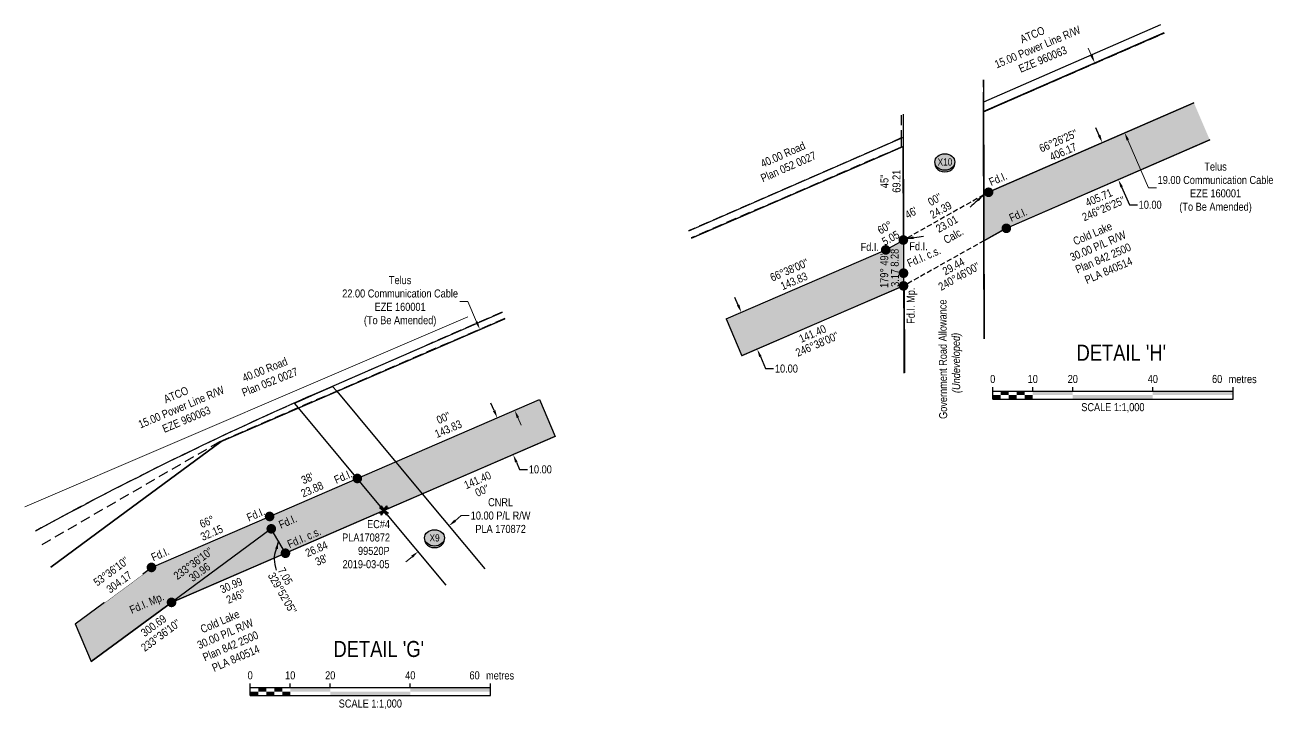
# Model space of a CAD drawing. Extents: x 506429 to 517084, y 6049655 to 6059669.
# Drawn here: x 506429 to 507986, y 6056003 to 6056856 of the extents above; entities that cross this region are included whole.
import ezdxf
from ezdxf.enums import TextEntityAlignment as Align

# ---------------------------------------------------------------- set-up
doc = ezdxf.new("R2010")
doc.units = 0
doc.header["$LTSCALE"] = 5
doc.header["$PDSIZE"] = 0.5
for name, pattern in [('foc-ACCESSROAD', [3.75, 2.5, -1.25]), ('foc-FLOWLINE', [3.75, 2.5, -1.25]), ('foc-TRAV', [1.875, 1.25, -0.625])]:
    doc.linetypes.add(name, pattern=pattern)
doc.layers.get('Defpoints').update_dxf_attribs({"color": 9})
for name, color, linetype, lineweight in [('C-EZE-T', 13, 'Continuous', 9), ('F-RW-T', 190, 'Continuous', 9), ('T-TEXT', 48, 'Continuous', 18)]:
    doc.layers.add(name, color=color, linetype=linetype, lineweight=lineweight)
for name, color, linetype in [('C-RW', 13, 'Continuous'), ('DETAIL-T', 7, 'Continuous'), ('F-AR', 190, 'foc-ACCESSROAD'), ('F-EZE', 190, 'foc-FLOWLINE'), ('F-RW', 190, 'Continuous'), ('L-BD', 7, 'Continuous'), ('L-BD1', 253, 'Continuous'), ('L-MON', 1, 'Continuous'), ('L-ROAD-T', 7, 'Continuous'), ('L-SEC', 7, 'Continuous'), ('L-TITLEDB', 4, 'Continuous'), ('L-TITLEDB-T', 4, 'Continuous'), ('L-TRAV', 7, 'foc-TRAV'), ('P-CROSSINGS', 250, 'Continuous'), ('P-PROPOSED', 10, 'Continuous'), ('P-PROPOSED-H', 21, 'Continuous'), ('P-TRAV', 4, 'foc-TRAV'), ('P-TXT', 4, 'Continuous')]:
    doc.layers.add(name, color=color, linetype=linetype)
doc.styles.add('80', font='ARIALN.TTF', dxfattribs={"height": 10})
doc.styles.add('80CG', font='ARIALN.TTF', dxfattribs={"height": 10})
doc.styles.add('80L', font='ARIALN.TTF', dxfattribs={"height": 10})
doc.styles.add('80LS', font='ARIALNI.TTF', dxfattribs={"height": 10})
doc.styles.add('Crossing', font='ARIALN.TTF', dxfattribs={"height": 10})
doc.dimstyles.new('Compass 5 000', dxfattribs={"dimscale": 5, "dimtxt": 9, "dimasz": 2, "dimexe": 0.2, "dimexo": 0.0625, "dimgap": 0.5, "dimtad": 0, "dimtih": 1, "dimtoh": 1, "dimzin": 0, "dimdsep": 46, "dimtxsty": '80CG', "dimcen": 0.1, "dimse1": 1, "dimse2": 1, "dimclrd": 256, "dimclrt": 256, "dimaunit": 1, "dimadec": 4, "dimazin": 0, "dimtfac": 0.06, "dimtofl": 0, "dimtmove": 0, "dimatfit": 1, "dimfxl": 0.2, "dimtolj": 1, "dimtzin": 0, "dimlwd": -1, "dimarcsym": 0})

# ---------------------------------------------------------------- blocks, each defined once
blk = doc.blocks.new('*D1090')
at = {"layer": 'C-EZE-T', "transparency": 16777216}
for p, q in [((506981.4, 6056510.9), (506971.4, 6056510.9)), ((506992.4, 6056485.3), (506981.4, 6056510.9)), ((507044, 6056365.9), (507048, 6056356.7))]:
    blk.add_line(p, q, dxfattribs=at)
for points in [[(506994, 6056485.9), (506990.9, 6056484.6), (506996.4, 6056476.1)], [(507045.5, 6056366.5), (507042.5, 6056365.2), (507040, 6056375)]]:
    blk.add_solid(points, dxfattribs=at)
at = {"layer": 'Defpoints', "color": 0, "transparency": 16777216}
for p in [(507337.8, 6056623.5), (507381.4, 6056522.5), (506996.4, 6056476.1)]:
    blk.add_point(p, dxfattribs=at)
at = {"layer": 'C-EZE-T', "transparency": 16777216, "insert": (506897, 6056510.9), "char_height": 10, "attachment_point": 5, "style": '80CG'}
blk.add_mtext('\\A1;Telus\\P22.00 Communication Cable\\PEZE 160001\\P(To Be Amended)', dxfattribs=at)
blk = doc.blocks.new('fdia')
at = {"color": 255, "const_width": 1}
blk.add_lwpolyline([(-0.5, 0, 1), (0.5, 0, 1)], format="xyb", close=True, dxfattribs=at)
blk = doc.blocks.new('Fdiaa')
blk.add_blockref('fdia', (0, 0))
blk = doc.blocks.new('fdib')
at = {"color": 1, "const_width": 1.6}
blk.add_lwpolyline([(-0.4, 0, 1), (0.4, 0, 1)], format="xyb", close=True, dxfattribs=at)
at = {"color": 1}
blk.add_circle((0, 0), 0.8, dxfattribs=at)
blk = doc.blocks.new('Fdibb')
blk.add_blockref('fdib', (0, 0))
blk = doc.blocks.new('fdicc')
for name in ['Fdibb', 'Fdiaa']:
    blk.add_blockref(name, (0, 0))
blk = doc.blocks.new('FDI')
blk.add_blockref('fdicc', (0, 0))
blk = doc.blocks.new('TEMP')
h = blk.add_hatch(color=255)
h.dxf.hatch_style = 1
h.paths.add_polyline_path([(0, 0.25), (-0.67, 1.15), (-0.67, 0.67), (-1.15, 0.67), (-0.25, 0), (-1.15, -0.67), (-0.67, -0.67), (-0.67, -1.15), (0, -0.25), (0.67, -1.15), (0.67, -0.67), (1.15, -0.67), (0.25, 0), (1.15, 0.67), (0.67, 0.67), (0.67, 1.15)])
h.paths.add_polyline_path([(0.57, 0.85), (0.57, 0.57), (0.85, 0.57), (0.08, 0), (0.85, -0.57), (0.57, -0.57), (0.57, -0.85), (0, -0.08), (-0.57, -0.85), (-0.57, -0.57), (-0.85, -0.57), (-0.08, 0), (-0.85, 0.57), (-0.57, 0.57), (-0.57, 0.85), (0, 0.08)], flags=16)
h = blk.add_hatch(color=1)
h.dxf.hatch_style = 1
h.paths.add_polyline_path([(0, 0.08), (-0.57, 0.85), (-0.57, 0.57), (-0.85, 0.57), (-0.08, 0), (-0.85, -0.57), (-0.57, -0.57), (-0.57, -0.85), (0, -0.08), (0.57, -0.85), (0.57, -0.57), (0.85, -0.57), (0.08, 0), (0.85, 0.57), (0.57, 0.57), (0.57, 0.85)])
at = {"color": 1}
for p, q in [((-0.08, 0), (0.08, 0)), ((0, 0.08), (0, -0.08))]:
    blk.add_line(p, q, dxfattribs=at)
at = {"color": 255, "flags": 128}
blk.add_lwpolyline([(-0.25, 0), (-1.15, 0.67), (-0.67, 0.67), (-0.67, 1.15), (0, 0.25), (0.67, 1.15), (0.67, 0.67), (1.15, 0.67), (0.25, 0), (1.15, -0.67), (0.67, -0.67), (0.67, -1.15), (0, -0.25), (-0.67, -1.15), (-0.67, -0.67), (-1.15, -0.67)], close=True, dxfattribs=at)
at = {"color": 1, "flags": 128}
blk.add_lwpolyline([(-0.08, 0), (-0.85, 0.57), (-0.57, 0.57), (-0.57, 0.85), (0, 0.08), (0.57, 0.85), (0.57, 0.57), (0.85, 0.57), (0.08, 0), (0.85, -0.57), (0.57, -0.57), (0.57, -0.85), (0, -0.08), (-0.57, -0.85), (-0.57, -0.57), (-0.85, -0.57)], close=True, dxfattribs=at)
blk = doc.blocks.new('*D1091')
at = {"layer": 'Defpoints', "color": 0, "transparency": 16777216}
for p in [(506957.9, 6056230.9), (506979.5, 6056204.9), (506941.2, 6056172.9)]:
    blk.add_point(p, dxfattribs=at)
at = {"layer": 'F-RW-T', "transparency": 16777216}
for p, q in [((506965.6, 6056237.3), (506973.3, 6056243.7)), ((506973.3, 6056243.7), (506983.3, 6056243.7)), ((506911.9, 6056192.5), (506904.2, 6056186.1))]:
    blk.add_line(p, q, dxfattribs=at)
for points in [[(506964.5, 6056238.6), (506966.7, 6056236), (506957.9, 6056230.9)], [(506910.8, 6056193.8), (506912.9, 6056191.2), (506919.5, 6056198.9)]]:
    blk.add_solid(points, dxfattribs=at)
at = {"layer": 'F-RW-T', "transparency": 16777216, "insert": (507022.4, 6056243.7), "char_height": 10, "attachment_point": 5, "style": '80CG'}
blk.add_mtext('\\A1;CNRL\\P10.00 P/L R/W\\PPLA 170872', dxfattribs=at)
blk = doc.blocks.new('*U1061')
at = {"color": 0}
for p, q in [((-150, 0), (-150, 15)), ((-150, 10), (150.2, 10)), ((-150, 0), (150.2, 0)), ((-100, 10), (-100, 15)), ((-50, 10), (-50, 15)), ((50, 10), (50, 15)), ((150.2, 0), (150.2, 15))]:
    blk.add_line(p, q, dxfattribs=at)
for points in [[(-150, 5), (-140, 5), (-150, 0), (-140, 0)], [(-140, 10), (-130, 10), (-140, 5), (-130, 5)], [(-130, 5), (-120, 5), (-130, 0), (-120, 0)], [(-120, 10), (-110, 10), (-120, 5), (-110, 5)], [(-110, 5), (-100, 5), (-110, 0), (-100, 0)], [(-100, 10), (-50, 10), (-100, 5), (-50, 5)], [(-50, 5), (50, 5), (-50, 0), (50, 0)], [(50, 10), (150.2, 10), (50, 5), (150.2, 5)]]:
    blk.add_solid(points, dxfattribs=at)
at = {"color": 0, "style": '80'}
blk.add_text('metres', height=10, dxfattribs=at).set_placement((162.2, 20), align=Align.CENTER)
at = {"color": 0, "char_height": 10, "style": '80'}
for s, insert, attachment_point in [('0', (-150, 30.2), 2), ('10', (-100, 30.2), 2), ('20', (-50, 30.2), 2), ('40', (50, 30.2), 2), ('60', (136.7, 30.2), 3), ('SCALE 1:1,000', (0.1, -5), 2)]:
    blk.add_mtext(s, dxfattribs=dict(at, insert=insert, attachment_point=attachment_point))
blk = doc.blocks.new('*D1092')
at = {"layer": 'C-EZE-T', "transparency": 16777216}
for p, q in [((507759.9, 6056817.6), (507755.9, 6056826.8)), ((507805.2, 6056712.1), (507830.8, 6056652.4)), ((507830.8, 6056652.4), (507840.8, 6056652.4))]:
    blk.add_line(p, q, dxfattribs=at)
for points in [[(507761.4, 6056818.2), (507758.4, 6056816.9), (507763.8, 6056808.4)], [(507806.7, 6056712.7), (507803.6, 6056711.4), (507801.2, 6056721.2)]]:
    blk.add_solid(points, dxfattribs=at)
at = {"layer": 'Defpoints', "color": 0, "transparency": 16777216}
for p in [(507807.6, 6056827.2), (507763.8, 6056808.4), (507845, 6056740)]:
    blk.add_point(p, dxfattribs=at)
at = {"layer": 'C-EZE-T', "transparency": 16777216, "insert": (507914.7, 6056652.4), "char_height": 10, "attachment_point": 5, "style": '80CG'}
blk.add_mtext('\\A1;Telus\\P19.00 Communication Cable\\PEZE 160001\\P(To Be Amended)', dxfattribs=at)
blk = doc.blocks.new('xing2')
h = blk.add_hatch(color=50)
h.dxf.hatch_style = 1
edge = h.paths.add_edge_path()
edge.add_ellipse((0, 0), major_axis=(-12.5, 0), ratio=0.816297, start_angle=0, end_angle=360)
h = blk.add_hatch(color=250)
h.dxf.hatch_style = 1
edge = h.paths.add_edge_path()
edge.add_ellipse((0, -2), major_axis=(-12.5, 0), ratio=0.816297, start_angle=0, end_angle=180)
edge.add_line((12.5, -2), (12.5, 0))
edge.add_ellipse((0, 0), major_axis=(-12.5, 0), ratio=0.816297, start_angle=0, end_angle=180, ccw=False)
edge.add_line((-12.5, 0), (-12.5, -2))
at = {"color": 250}
blk.add_ellipse((0, 0), major_axis=(-12.5, 0), ratio=0.816297, dxfattribs=at)
blk.add_ellipse((0, -2), major_axis=(-12.5, 0), ratio=0.816297, start_param=0, end_param=3.141593, dxfattribs=at)
at = {"color": 250, "style": 'Crossing'}
blk.add_attdef('CROSSING', text='', height=9, dxfattribs=at).set_placement((0.1, 0), align=Align.MIDDLE_CENTER)
at = {"color": 250, "style": 'Crossing', "flags": 1}
for tag, p in [('OWNER', (0.1, -12.5)), ('DESCRIPTION', (0.1, -25.8)), ('LOCATION', (0.1, -39.3)), ('DWG_REF', (0.1, -52.8))]:
    blk.add_attdef(tag, text='', height=9, dxfattribs=at).set_placement(p, align=Align.MIDDLE_CENTER)
blk = doc.blocks.new('*D1208')
at = {"layer": 'Defpoints', "color": 0, "transparency": 16777216}
for p in [(507825.6, 6056731.6), (507845.6, 6056685.5), (507793.4, 6056662.7)]:
    blk.add_point(p, dxfattribs=at)
at = {"layer": 'P-TXT', "transparency": 16777216}
for p, q in [((507769.3, 6056717.9), (507765.3, 6056727.1)), ((507797.4, 6056653.6), (507807.1, 6056631.3)), ((507807.1, 6056631.3), (507817.1, 6056631.3))]:
    blk.add_line(p, q, dxfattribs=at)
for points in [[(507770.9, 6056718.6), (507767.8, 6056717.3), (507773.3, 6056708.8)], [(507798.9, 6056654.2), (507795.9, 6056652.9), (507793.4, 6056662.7)]]:
    blk.add_solid(points, dxfattribs=at)
at = {"layer": 'P-TXT', "transparency": 16777216, "insert": (507833.1, 6056631.3), "char_height": 10, "attachment_point": 5, "style": '80CG'}
blk.add_mtext('\\A1;10.00', dxfattribs=at)
blk = doc.blocks.new('*D1209')
at = {"layer": 'Defpoints', "color": 0, "transparency": 16777216}
for p in [(507331.5, 6056500.9), (507342.6, 6056451.3), (507351.3, 6056455)]:
    blk.add_point(p, dxfattribs=at)
at = {"layer": 'P-TXT', "transparency": 16777216}
for p, q in [((507318.8, 6056506.3), (507314.9, 6056515.5)), ((507346.6, 6056442.1), (507353.1, 6056427)), ((507353.1, 6056427), (507363.1, 6056427))]:
    blk.add_line(p, q, dxfattribs=at)
for points in [[(507320.4, 6056507), (507317.3, 6056505.7), (507322.8, 6056497.1)], [(507348.1, 6056442.7), (507345.1, 6056441.4), (507342.6, 6056451.3)]]:
    blk.add_solid(points, dxfattribs=at)
at = {"layer": 'P-TXT', "transparency": 16777216, "insert": (507379.1, 6056427), "char_height": 10, "attachment_point": 5, "style": '80CG'}
blk.add_mtext('\\A1;10.00', dxfattribs=at)
blk = doc.blocks.new('*D1210')
at = {"layer": 'Defpoints', "color": 0, "transparency": 16777216}
for p in [(507025.4, 6056368.6), (507038.1, 6056319.6), (507045.2, 6056322.7)]:
    blk.add_point(p, dxfattribs=at)
at = {"layer": 'P-TXT', "transparency": 16777216}
for p, q in [((507014.3, 6056374.7), (507010.3, 6056383.9)), ((507042.1, 6056310.5), (507046, 6056301.3)), ((507046, 6056301.3), (507056, 6056301.3))]:
    blk.add_line(p, q, dxfattribs=at)
for points in [[(507015.8, 6056375.4), (507012.8, 6056374), (507018.3, 6056365.5)], [(507043.6, 6056311.1), (507040.5, 6056309.8), (507038.1, 6056319.6)]]:
    blk.add_solid(points, dxfattribs=at)
at = {"layer": 'P-TXT', "transparency": 16777216, "insert": (507072, 6056301.3), "char_height": 10, "attachment_point": 5, "style": '80CG'}
blk.add_mtext('\\A1;10.00', dxfattribs=at)

msp = doc.modelspace()

# ---------------------------------------------------------------- hatches: boundary and pattern name
at = {"layer": 'P-PROPOSED-H'}
h = msp.add_hatch(color=256, dxfattribs=at)
h.dxf.hatch_style = 1
h.paths.add_polyline_path([(507907.41, 6056712.451), (507887.621, 6056758.616), (507631.398, 6056646.893), (507625.456, 6056643.566), (507625.611, 6056586.324), (507653.607, 6056601.986)])
h = msp.add_hatch(color=256, dxfattribs=at)
h.dxf.hatch_style = 1
h.paths.add_polyline_path([(507525.276, 6056530.196), (507525.281, 6056546.028), (507525.081, 6056587.363), (507503.062, 6056575.049), (507303.801, 6056488.926), (507323.493, 6056442.986)])
h = msp.add_hatch(color=256, dxfattribs=at)
h.dxf.hatch_style = 1
h.paths.add_polyline_path([(507090.691, 6056342.37), (507070.999, 6056388.308), (506843.603, 6056290.025), (506734.127, 6056242.643), (506586.655, 6056179.1), (506491.365, 6056108.852), (506511.584, 6056061.685), (506611.718, 6056135.502), (506753.868, 6056196.796), (506876.867, 6056250.057)])

# ---------------------------------------------------------------- linework, layer by layer
at = {"layer": 'C-RW', "flags": 128}
for points in [[(507850.263, 6056845.767), (507625.145, 6056747.604), (507625.456, 6056643.566), (507631.398, 6056646.893), (507887.621, 6056758.616)], [(507907.41, 6056712.451), (507650.401, 6056600.382), (507625.611, 6056586.324), (507625.145, 6056747.399), (507850.337, 6056845.594)], [(507303.801, 6056488.926), (507503.062, 6056575.049), (507525.081, 6056587.363), (507525.123, 6056587.386), (507524.774, 6056703.977), (507464.621, 6056677.865), (507260.584, 6056589.745)], [(507260.584, 6056589.745), (507464.621, 6056677.865), (507524.774, 6056703.977), (507525.277, 6056535.783), (507525.276, 6056530.196), (507323.493, 6056442.986)], [(507027.755, 6056489.19), (506673.607, 6056336.239), (506537.632, 6056236.027), (506461.05, 6056179.573)], [(506461.05, 6056179.573), (506537.632, 6056236.027), (506673.607, 6056336.239), (507027.755, 6056489.19)], [(506491.365, 6056108.852), (506586.655, 6056179.1), (506734.127, 6056242.643), (506843.603, 6056290.025), (507070.999, 6056388.308)], [(506586.655, 6056179.1), (506734.127, 6056242.643), (506843.603, 6056290.025), (507070.999, 6056388.308)], [(507090.691, 6056342.37), (506753.868, 6056196.796), (506736.196, 6056227.241), (506611.718, 6056135.502), (506511.584, 6056061.685)], [(506491.365, 6056108.852), (506586.655, 6056179.1)]]:
    msp.add_lwpolyline(points, dxfattribs=at)
at = {"layer": 'F-AR'}
for points in [[(507522.394, 6056743.269), (507522.483, 6056714.597), (507256.753, 6056598.683)], [(507024.287, 6056497.279), (506789.386, 6056394.812), (506754.716, 6056379.504), (506720.181, 6056363.899), (506685.783, 6056347.996), (506651.522, 6056331.796), (506617.405, 6056315.298), (506583.429, 6056298.506), (506549.602, 6056281.425), (506515.921, 6056264.05), (506482.393, 6056246.381), (506449.021, 6056228.429), (506441.806, 6056224.466)]]:
    msp.add_lwpolyline(points, dxfattribs=at)
at = {"layer": 'F-EZE'}
for points in [[(507850.402, 6056845.443), (507625.145, 6056747.399), (507625.11, 6056759.119), (507625.026, 6056787.263)], [(507907.429, 6056712.407), (507653.609, 6056601.986), (507625.611, 6056586.324), (507625.145, 6056747.399), (507850.411, 6056845.421)], [(507522.394, 6056743.269), (507522.483, 6056714.597), (507522.517, 6056703.303), (507260.436, 6056590.091)], [(507027.614, 6056489.518), (506671.503, 6056335.687), (506449.248, 6056207.106)]]:
    msp.add_lwpolyline(points, dxfattribs=at)
at = {"layer": 'F-RW'}
for points in [[(507625.992, 6056464.275), (507625.611, 6056586.324), (507653.607, 6056601.986), (507907.429, 6056712.407)], [(507323.394, 6056443.218), (507526.125, 6056530.85), (507526.463, 6056421.61)], [(506954.628, 6056156.819), (506876.867, 6056250.057), (506770.04, 6056378.15), (506765.156, 6056383.998), (506773.897, 6056387.867), (506791.421, 6056395.59), (506812.77, 6056404.902), (506817.857, 6056398.804), (506924.676, 6056270.722), (507002.542, 6056177.358)], [(506511.586, 6056061.679), (506611.718, 6056135.502), (506754.608, 6056197.356), (507090.596, 6056342.59)]]:
    msp.add_lwpolyline(points, dxfattribs=at)
at = {"layer": 'F-RW-T', "flags": 128}
msp.add_lwpolyline([(506428.795, 6056254.818), (506981.427, 6056491.709)], dxfattribs=at)
at = {"layer": 'L-SEC'}
for p, q in [((507625.026, 6056787.263), (507625.992, 6056464.275)), ((507524.654, 6056744.238), (507525.62, 6056421.249))]:
    msp.add_line(p, q, dxfattribs=at)
at = {"layer": 'L-TITLEDB', "flags": 128}
for points in [[(507846.076, 6056855.533), (507625.11, 6056759.119)], [(507524.74, 6056715.355), (507256.81, 6056598.549)]]:
    msp.add_lwpolyline(points, dxfattribs=at)
msp.add_lwpolyline([(507024.323, 6056497.196), (506791.46, 6056395.678, 0.02225569), (506441.849, 6056224.366, 0.02225569)], format="xyb", dxfattribs=at)
at = {"layer": 'L-TRAV'}
msp.add_line((507625.611, 6056586.324), (507525.276, 6056530.196), dxfattribs=at)
at = {"layer": 'P-PROPOSED', "flags": 128}
for points in [[(507887.621, 6056758.616), (507631.398, 6056646.893), (507625.456, 6056643.566), (507625.611, 6056586.324), (507653.607, 6056601.986), (507907.41, 6056712.451)], [(507303.801, 6056488.926), (507503.062, 6056575.049), (507525.081, 6056587.363), (507525.281, 6056546.028), (507525.276, 6056530.196), (507323.493, 6056442.986)], [(506491.365, 6056108.852), (506586.655, 6056179.1), (506734.127, 6056242.643), (506843.603, 6056290.025), (507070.999, 6056388.308)], [(507090.691, 6056342.37), (506876.867, 6056250.057), (506753.868, 6056196.796), (506611.718, 6056135.502), (506511.584, 6056061.685)]]:
    msp.add_lwpolyline(points, dxfattribs=at)
at = {"layer": 'P-PROPOSED-H', "flags": 128}
for points in [[(507303.801, 6056488.926), (507323.493, 6056442.986)], [(507070.999, 6056388.308), (507090.691, 6056342.37)], [(506491.365, 6056108.852), (506511.584, 6056061.685)]]:
    msp.add_lwpolyline(points, dxfattribs=at)
at = {"layer": 'P-TRAV'}
msp.add_line((507625.456, 6056643.566), (507525.081, 6056587.363), dxfattribs=at)

# ---------------------------------------------------------------- block references
at = {"layer": 'DETAIL-T', "xscale": 0.9990104649161125, "yscale": 0.9990104649161125, "zscale": 0.9990104649161125}
for p in [(507786.451, 6056388.95), (506859.73, 6056019.37)]:
    msp.add_blockref('*U1061', p, dxfattribs=at)
at = {"layer": 'L-MON'}
for name, p, xscale, yscale, zscale in [('FDI', (507631.398, 6056646.893), 4.995052324580574, 4.995052324580574, 4.995052324580574), ('FDI', (507653.607, 6056601.986), 4.995052324580578, 4.995052324580578, 4.995052324580578), ('FDI', (507525.081, 6056587.363), 4.995052324580574, 4.995052324580574, 4.995052324580574), ('FDI', (507503.062, 6056575.049), 4.995052324580574, 4.995052324580574, 4.995052324580574), ('FDI', (507525.281, 6056546.028), 4.995052324580578, 4.995052324580578, 4.995052324580578), ('FDI', (507525.276, 6056530.196), 4.995052324580578, 4.995052324580578, 4.995052324580578), ('FDI', (506843.603, 6056290.025), 4.995052324580574, 4.995052324580574, 4.995052324580574), ('TEMP', (506876.867, 6056250.057), 4.995052324580578, 4.995052324580578, 4.995052324580578), ('FDI', (506734.127, 6056242.643), 4.995052324580574, 4.995052324580574, 4.995052324580574), ('FDI', (506736.196, 6056227.241), 4.995052324580578, 4.995052324580578, 4.995052324580578), ('FDI', (506753.868, 6056196.796), 4.995052324580578, 4.995052324580578, 4.995052324580578), ('FDI', (506611.718, 6056135.502), 4.995052324580578, 4.995052324580578, 4.995052324580578)]:
    msp.add_blockref(name, p, dxfattribs=dict(at, xscale=xscale, yscale=yscale, zscale=zscale))
at = {"layer": 'P-CROSSINGS', "xscale": 0.9990104649161125, "yscale": 0.9990104649161125, "zscale": 0.9990104649161125}
for p, values in [((507576.849, 6056684.672), {'CROSSING': 'X10'}), ((506939.935, 6056215.948), {'CROSSING': 'X9'})]:
    msp.add_blockref('xing2', p, dxfattribs=at).add_auto_attribs(values)

# ---------------------------------------------------------------- texts
at = {"layer": 'DETAIL-T', "color": 3, "char_height": 19.9802, "width": 223.63651, "attachment_point": 5, "style": '80CG'}
for s, insert in [("DETAIL 'H'", (507797.1, 6056446.84)), ("DETAIL 'G'", (506870.379, 6056077.261))]:
    msp.add_mtext(s, dxfattribs=dict(at, insert=insert))
at = {"layer": 'F-RW-T', "char_height": 9.9901, "attachment_point": 5, "style": '80CG'}
for s, insert, rotation in [('\\A1;ATCO\\P15.00 Power Line R/W\\PEZE 960063', (507692.515, 6056828.029), 22.834019), ('\\A1;Cold Lake\\P30.00 P/L R/W\\PPlan 842 2500\\PPLA 840514', (507771.137, 6056572.345), 23.356311), ('\\A1;ATCO\\P15.00 Power Line R/W\\PEZE 960063', (506623.793, 6056379.027), 22.834019), ('\\A1;Cold Lake\\P30.00 P/L R/W\\PPlan 842 2500\\PPLA 840514', (506681.989, 6056088.657), 23.276164)]:
    msp.add_mtext(s, dxfattribs=dict(at, insert=insert, rotation=rotation))
at = {"layer": 'L-BD', "style": '80L'}
for s, rotation, p in [("45''", 90.1541, (507501.491, 6056660.668)), ('69.21', 90.1541, (507516.476, 6056660.708)), ('405.71', 23.5597, (507768.941, 6056640.309)), ("246%%D26'25''", 23.5597, (507774.93, 6056626.573)), ("49'", 90.2771, (507501.231, 6056562.849)), ('8.28', 90.2771, (507514.21, 6056565.274)), ('179°', 89.9819, (507501.108, 6056539.98)), ('3.17', 89.9819, (507514.611, 6056540.15)), ("240°46'00''", 29.2404, (507594.607, 6056542.08)), ('29.44', 29.2404, (507587.653, 6056554.502)), ("246°38'00''", 23.3663, (507417.364, 6056457.52)), ('141.40', 23.3663, (507411.717, 6056470.589)), ('141.40', 23.3663, (506993.583, 6056288.036)), ("00''", 23.3663, (506999.229, 6056274.967)), ('26.84', 23.4134, (506792.598, 6056202.2)), ("233°36'10''", 36.3899, (506638.847, 6056184.044)), ("38'", 23.4134, (506798.552, 6056188.449)), ('30.96', 36.3899, (506646.699, 6056173.161)), ('7.05', 300.1323, (506753.662, 6056168.22)), ('30.99', 23.3256, (506686.159, 6056156.783)), ("329°52'05''", 300.1323, (506750.074, 6056146.975)), ('246°', 23.3256, (506692.092, 6056143.022)), ('300.69', 36.3966, (506589.319, 6056106.526)), ("233°36'10''", 36.3966, (506598.211, 6056094.464))]:
    msp.add_text(s, height=9.9901, rotation=rotation, dxfattribs=at).set_placement(p, align=Align.MIDDLE)
at = {"layer": 'L-BD1', "style": '80L'}
for s, rotation, p in [("66°26'25''", 23.5591, (507718.387, 6056711.118)), ('406.17', 23.5591, (507724.377, 6056697.382)), ("00''", 29.2459, (507564.332, 6056637.965)), ("46'", 29.2156, (507534.681, 6056621.363)), ('24.39', 29.2459, (507571.653, 6056624.89)), ('60°', 29.2156, (507501.881, 6056603.004)), ('5.05', 29.2156, (507509.195, 6056589.925)), ("66°38'00''", 23.3744, (507382.627, 6056550.003)), ('143.83', 23.3744, (507388.572, 6056536.247)), ("00''", 23.3744, (506951.111, 6056365.605)), ('143.83', 23.3744, (506957.056, 6056351.85)), ('23.88', 23.4031, (506787.203, 6056276.5)), ("38'", 23.4031, (506781.251, 6056290.253)), ('66°', 23.3105, (506655.915, 6056236.138)), ('32.15', 23.3105, (506661.845, 6056222.376))]:
    msp.add_text(s, height=9.9901, rotation=rotation, dxfattribs=at).set_placement(p, align=Align.MIDDLE)
at = {"layer": 'L-BD1', "insert": (507576.895, 6056611.82), "char_height": 9.9901, "width": 29.97454, "attachment_point": 2, "rotation": 29.2459, "style": '80L'}
msp.add_mtext('23.01\\PCalc.', dxfattribs=at)
at = {"layer": 'L-MON', "char_height": 9.9901, "attachment_point": 1, "style": '80L'}
for s, width, insert, rotation in [('Fd.I.', 44.3292, (507630.653, 6056663.676), 23.559054), ('Fd.I.', 71.4426, (507655.817, 6056619.032), 23.407101), ('Fd.I. c.s.', 43.06044, (507528.489, 6056562.416), 23.407101), ('Fd.I. Mp.', 44.3292, (507529.343, 6056482.895), 90), ('Fd.I.', 22.04407, (506813.354, 6056292.369), 23.407101), ('Fd.I.', 22.04407, (506704.301, 6056245.302), 23.407101), ('Fd.I.', 71.4426, (506744.242, 6056236.385), 23.407101), ('Fd.I. c.s.', 43.06044, (506755.012, 6056212.052), 23.407101), ('Fd.I.', 22.04407, (506585.047, 6056195.656), 23.407101)]:
    msp.add_mtext_dynamic_manual_height_columns(s, width=width, gutter_width=50, heights=[0], dxfattribs=dict(at, insert=insert, rotation=rotation))
for s, width, insert in [('Fd.I.', 44.3292, (507471.732, 6056583.796)), ('Fd.I.', 44.3292, (507532.513, 6056584.626)), ('\\pi44.293;EC#4\\P\\pi13.11;PLA170872\\P\\pi32.947;99520P\\P\\pi13.703;2019-03-05', 71.4426, (506811.497, 6056238.079))]:
    msp.add_mtext_dynamic_manual_height_columns(s, width=width, gutter_width=50, heights=[0], dxfattribs=dict(at, insert=insert))
at = {"layer": 'L-ROAD-T', "style": '80L'}
msp.add_text('Government Road Allowance', height=9.99505, rotation=90.327208, dxfattribs=at).set_placement((507574.327, 6056438.713), align=Align.MIDDLE_CENTER)
at = {"layer": 'L-TITLEDB-T', "char_height": 9.9901, "attachment_point": 5, "style": '80CG'}
for insert, rotation in [((507378.127, 6056686.302), 23.81962), ((506731.288, 6056418.037), 21.785028)]:
    msp.add_mtext('\\A1;40.00 Road\\PPlan 052 0027', dxfattribs=dict(at, insert=insert, rotation=rotation))
at = {"layer": 'T-TEXT', "style": '80LS'}
msp.add_text('(Undeveloped)', height=9.99505, rotation=90.327208, dxfattribs=at).set_placement((507590.794, 6056434.113), align=Align.MIDDLE_CENTER)

# ---------------------------------------------------------------- dimensions: what is measured, and where the dimension line sits
at = {"layer": 'C-EZE-T'}
for base, p1, p2, angle, text, picture, middle in [((507763.835, 6056808.38), (507845.01, 6056740.036), (507807.613, 6056827.169), 113.22869, 'Telus\\P19.00 Communication Cable\\PEZE 160001\\P(To Be Amended)', '*D1092', (507914.675, 6056652.44)), ((506996.413, 6056476.076), (507381.424, 6056522.476), (507337.792, 6056623.507), 113.357985, 'Telus\\P22.00 Communication Cable\\PEZE 160001\\P(To Be Amended)', '*D1090', (506896.994, 6056510.933))]:
    dim = msp.add_linear_dim(base=base, p1=p1, p2=p2, angle=angle, text=text, dimstyle='Compass 5 000', dxfattribs=at)
    dim.commit()
    dim.dimension.update_dxf_attribs({"geometry": picture, "text_midpoint": middle, "dimtype": 161})
at = {"layer": 'F-RW-T'}
dim = msp.add_linear_dim(base=(506957.909, 6056230.874), p1=(506941.184, 6056172.939), p2=(506979.545, 6056204.932), angle=39.828306, text='CNRL\\P10.00 P/L R/W\\PPLA 170872', dimstyle='Compass 5 000', dxfattribs=at)
dim.commit()
dim.dimension.update_dxf_attribs({"geometry": '*D1091', "text_midpoint": (507022.355, 6056243.684), "dimtype": 161})
at = {"layer": 'P-TXT'}
for base, p1, p2, angle, picture, middle in [((507793.408, 6056662.741), (507825.559, 6056731.555), (507845.635, 6056685.515), 293.55967, '*D1208', (507833.077, 6056631.251)), ((507342.619, 6056451.252), (507331.5, 6056500.898), (507351.33, 6056455.017), 293.373836, '*D1209', (507379.057, 6056426.958)), ((507038.083, 6056319.633), (507025.375, 6056368.589), (507045.204, 6056322.711), 293.373836, '*D1210', (507071.956, 6056301.274))]:
    dim = msp.add_linear_dim(base=base, p1=p1, p2=p2, angle=angle, text='10.00', dimstyle='Compass 5 000', dxfattribs=at)
    dim.commit()
    dim.dimension.update_dxf_attribs({"geometry": picture, "text_midpoint": middle, "dimtype": 161})

# ---------------------------------------------------------------- leaders
at = {"layer": 'L-BD', "path_type": 1}
msp.add_leader([(506745.032, 6056212.019), (506739.832, 6056189.518), (506742.336, 6056175.614)], dimstyle='Compass 5 000', override={"dimgap": 0.5, "dimtad": 0}, dxfattribs=at)
at = {"layer": 'L-BD1', "path_type": 1}
for points in [[(507625.456, 6056643.566), (507608.342, 6056628.413)], [(507527.954, 6056588.82), (507550.157, 6056592.341)]]:
    msp.add_leader(points, dimstyle='Compass 5 000', override={"dimgap": 0.5, "dimtad": 0}, dxfattribs=at)

# ---------------------------------------------------------------- next in the draw order: texts
at = {"layer": 'L-BD1', "insert": (506533.406, 6056178.211), "char_height": 9.9901, "width": 49.29876, "attachment_point": 2, "rotation": 36.3975, "style": '80L', "bg_fill": 2}
msp.add_mtext("53°36'10'' 304.17", dxfattribs=at)

# ---------------------------------------------------------------- next in the draw order: block references
at = {"layer": 'L-MON', "xscale": 4.995052324580574, "yscale": 4.995052324580574, "zscale": 4.995052324580574}
msp.add_blockref('FDI', (506586.655, 6056179.1), dxfattribs=at)

# ---------------------------------------------------------------- next in the draw order: texts
at = {"layer": 'L-MON', "insert": (506558.134, 6056130.144), "char_height": 9.9901, "attachment_point": 1, "rotation": 23.407101, "style": '80L'}
msp.add_mtext_dynamic_manual_height_columns('Fd.I. Mp.', width=44.3292, gutter_width=50, heights=[0], dxfattribs=at)

doc.saveas('drawing.dxf')
